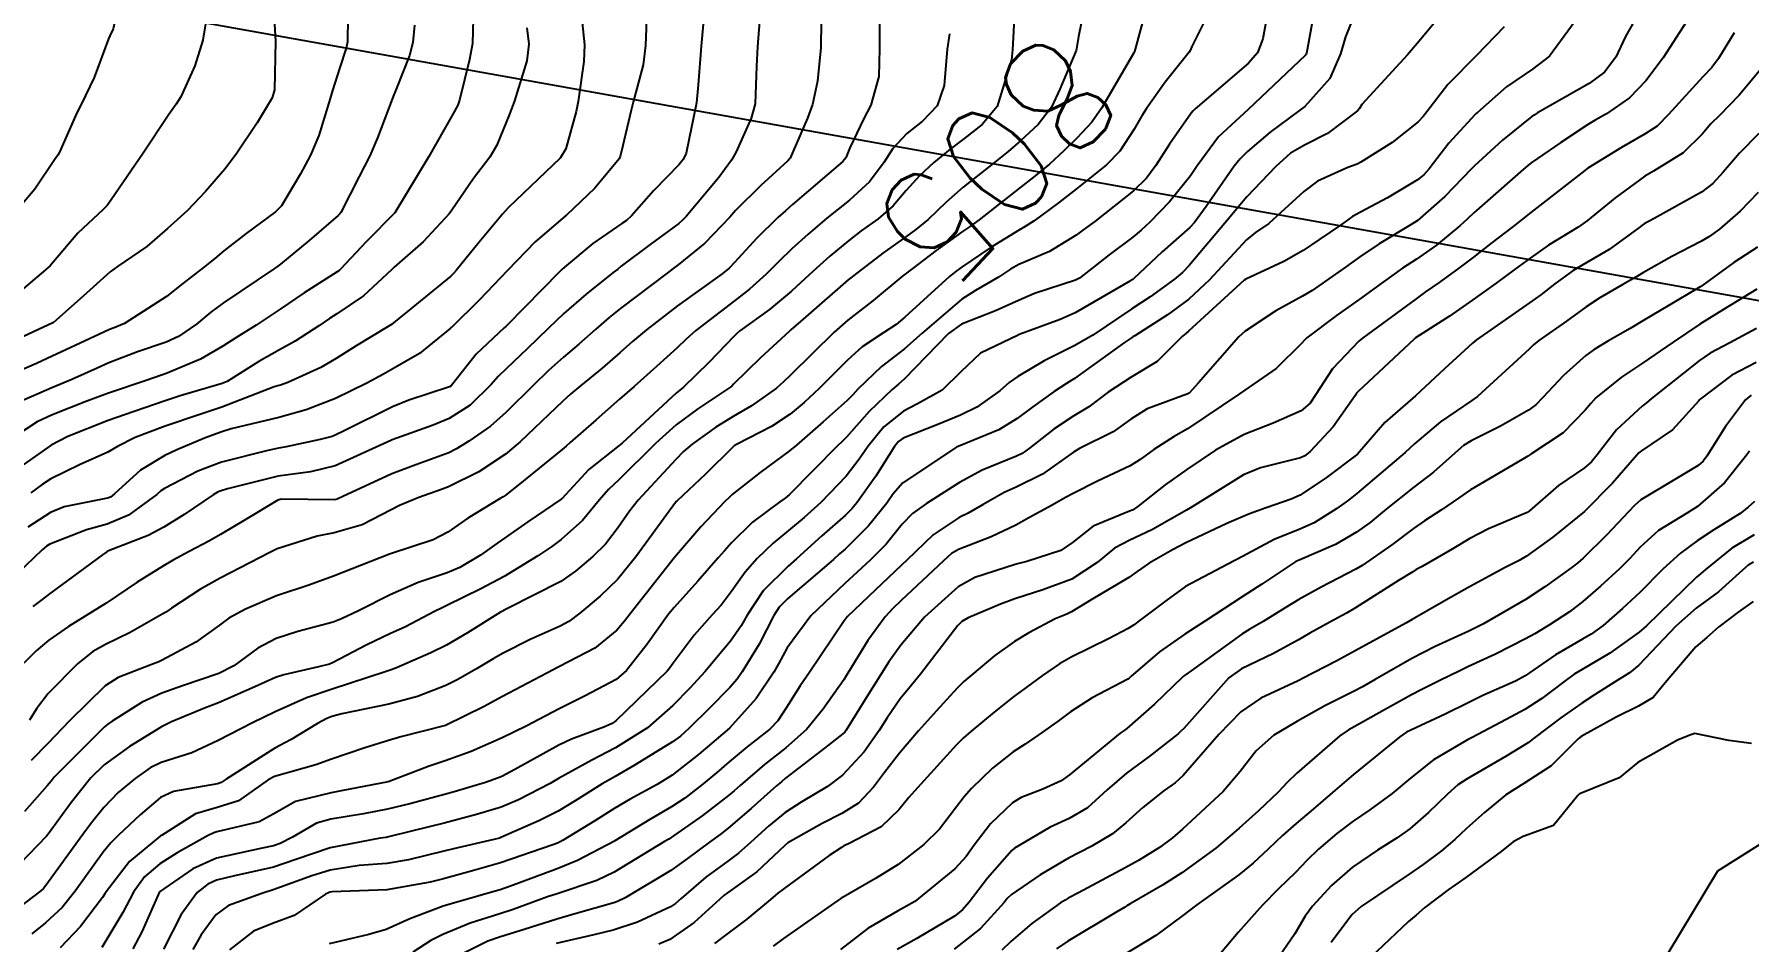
# Model space of a CAD drawing. Header units: metres. Extents: x 307586 to 320046, y 7427249 to 7434250.
# Drawn here: x 318802.7 to 318863, y 7429210.4 to 7429242.4 of the extents above; entities that cross this region are included whole.
import ezdxf
from ezdxf.enums import TextEntityAlignment as Align

# ---------------------------------------------------------------- set-up
doc = ezdxf.new("R2010")
doc.units = ezdxf.units.M
doc.header["$MEASUREMENT"] = 0
for name, color, linetype in [('Cotas', 45, 'Continuous'), ('Curvas de Nivel 1m', 11, 'Continuous'), ('Curvas de Nivel 5m', 15, 'Continuous'), ('TEXTO', 45, 'Continuous'), ('Vias Secundárias', 230, 'Continuous')]:
    doc.layers.add(name, color=color, linetype=linetype)
doc.styles.add('Style-STANDARD', font='STANDARD.shx')

msp = doc.modelspace()

# ---------------------------------------------------------------- linework, layer by layer
at = {"layer": 'Curvas de Nivel 1m', "flags": 128}
for points, elevation in [([(318802.568, 7429257.276), (318803.099, 7429256.225), (318803.588, 7429255.207), (318804.046, 7429254.215), (318804.401, 7429253.375), (318804.845, 7429252.207), (318805.524, 7429250.281), (318805.535, 7429250.2), (318805.503, 7429248.2), (318805.394, 7429246.29), (318805.403, 7429246.201), (318805.479, 7429245.949), (318805.793, 7429244.195), (318805.437, 7429242.563), (318805.323, 7429242.312), (318805.275, 7429242.202), (318804.768, 7429240.851), (318804.464, 7429240.209), (318804.11, 7429239.498), (318803.548, 7429238.218), (318803.488, 7429238.113), (318803.38, 7429237.953), (318802.679, 7429236.918), (318802.102, 7429236.233)], 821), ([(318813.723, 7429243.825), (318813.697, 7429242.097), (318813.652, 7429241.875), (318813.419, 7429241.198), (318813.152, 7429240.358), (318813.083, 7429240.103), (318812.69, 7429238.807), (318812.393, 7429238.11), (318812.036, 7429237.454), (318811.365, 7429236.332), (318811.162, 7429236.123), (318810.13, 7429235.36), (318809.342, 7429234.741), (318809.019, 7429234.472), (318808.627, 7429234.157), (318807.9, 7429233.591), (318807.323, 7429233.141), (318805.845, 7429232.192), (318805.471, 7429232.037), (318805.31, 7429231.973), (318804.099, 7429231.414), (318803.295, 7429231.034), (318802.739, 7429230.778), (318801.497, 7429230.238)], 818), ([(318811.061, 7429243.738), (318811.156, 7429242.124), (318811.121, 7429240.41), (318811.039, 7429240.125), (318810.513, 7429239.252), (318809.777, 7429238.144), (318809.378, 7429237.618), (318808.696, 7429236.83), (318808.064, 7429236.163), (318807.692, 7429235.832), (318807.353, 7429235.528), (318806.627, 7429234.898), (318805.589, 7429234.196), (318805.331, 7429234.001), (318804.388, 7429233.144), (318803.336, 7429232.22), (318803.32, 7429232.213), (318801.956, 7429231.581)], 819), ([(318818.132, 7429243.357), (318818.095, 7429242.043), (318817.994, 7429241.474), (318817.639, 7429240.048), (318817.576, 7429239.874), (318817.398, 7429239.534), (318816.563, 7429238.062), (318815.363, 7429236.08), (318814.364, 7429235.073), (318813.444, 7429234.099), (318813.385, 7429234.047), (318813.332, 7429234.007), (318812.171, 7429233.265), (318811.319, 7429232.689), (318810.48, 7429232.132), (318809.76, 7429231.689), (318809.302, 7429231.391), (318808.521, 7429230.932), (318807.287, 7429230.42), (318807.107, 7429230.352), (318806.607, 7429230.18), (318805.278, 7429229.731), (318804.517, 7429229.449), (318803.27, 7429228.964), (318802.767, 7429228.726), (318802.008, 7429228.233)], 816), ([(318839.749, 7429243.786), (318839.438, 7429242.291), (318839.371, 7429241.854), (318839.353, 7429241.791), (318838.778, 7429240.438), (318838.488, 7429239.799), (318838.018, 7429239.189), (318837.395, 7429238.613), (318836.959, 7429238.247), (318836.429, 7429237.824), (318835.374, 7429236.981), (318834.769, 7429236.446), (318834.148, 7429235.852), (318833.716, 7429235.496), (318833.354, 7429235.237), (318832.552, 7429234.66), (318831.528, 7429233.878), (318831.419, 7429233.793), (318831.331, 7429233.719), (318829.835, 7429232.419), (318829.313, 7429231.966), (318829.284, 7429231.939), (318829.247, 7429231.911), (318828.244, 7429230.98), (318827.294, 7429230.05), (318827.236, 7429229.988), (318827.162, 7429229.931), (318826.033, 7429229.185), (318825.27, 7429228.626), (318824.537, 7429227.961), (318823.25, 7429226.688), (318822.885, 7429226.345), (318822.571, 7429225.987), (318821.971, 7429225.253), (318821.222, 7429224.58), (318820.886, 7429224.336), (318820.4, 7429224.012), (318819.206, 7429223.289), (318818.394, 7429222.845), (318817.195, 7429222.263), (318817.05, 7429222.196), (318816.757, 7429222.054), (318815.736, 7429221.513), (318815.181, 7429221.26), (318814.377, 7429220.88), (318813.165, 7429220.241), (318813.063, 7429220.202), (318812.67, 7429220.105), (318811.451, 7429219.826), (318811.159, 7429219.73), (318810.431, 7429219.406), (318809.15, 7429218.843), (318808.658, 7429218.645), (318807.501, 7429218.166), (318807.255, 7429218.056), (318807.141, 7429217.997), (318806.011, 7429217.304), (318805.128, 7429216.656), (318804.66, 7429216.197), (318803.972, 7429215.345), (318803.155, 7429214.219), (318803.092, 7429214.144), (318802.146, 7429213.165)], 806), ([(318837.21, 7429243.574), (318837.118, 7429241.815), (318837.081, 7429241.467), (318836.572, 7429239.823), (318836.045, 7429239.189), (318835.396, 7429238.689), (318834.915, 7429238.32), (318834.346, 7429237.85), (318833.845, 7429237.388), (318833.373, 7429236.864), (318832.907, 7429236.325), (318832.382, 7429235.87), (318831.788, 7429235.444), (318831.351, 7429235.114), (318830.678, 7429234.555), (318829.957, 7429233.901), (318829.327, 7429233.329), (318828.552, 7429232.686), (318827.517, 7429231.928), (318827.406, 7429231.836), (318827.311, 7429231.743), (318826.423, 7429230.818), (318825.533, 7429229.948), (318825.393, 7429229.838), (318825.281, 7429229.751), (318823.362, 7429227.979), (318823.262, 7429227.899), (318822.197, 7429227.047), (318821.243, 7429226.021), (318821.217, 7429226), (318820.045, 7429225.203), (318819.222, 7429224.633), (318818.867, 7429224.384), (318818.38, 7429224.038), (318817.653, 7429223.601), (318817.207, 7429223.414), (318816.185, 7429223.078), (318815.199, 7429222.64), (318814.103, 7429222.086), (318813.488, 7429221.796), (318813.187, 7429221.676), (318811.95, 7429221.344), (318811.178, 7429221.099), (318810.541, 7429220.761), (318809.692, 7429220.142), (318809.16, 7429219.875), (318807.883, 7429219.435), (318807.153, 7429219.181), (318806.462, 7429218.865), (318805.404, 7429218.187), (318805.249, 7429218.082), (318805.141, 7429217.993), (318803.365, 7429216.216), (318803.253, 7429216.086), (318803.118, 7429215.914), (318802.323, 7429215.01)], 807), ([(318821.872, 7429243.572), (318822.041, 7429241.994), (318822.012, 7429241.406), (318821.818, 7429239.996), (318821.75, 7429239.646), (318821.386, 7429238.339), (318821.182, 7429238.003), (318819.365, 7429236.269), (318819.252, 7429236.143), (318819.158, 7429236.032), (318818.337, 7429235.051), (318817.52, 7429234.048), (318817.433, 7429233.948), (318817.331, 7429233.857), (318816.122, 7429232.869), (318815.314, 7429232.213), (318815.241, 7429232.153), (318815.131, 7429232.082), (318813.996, 7429231.396), (318813.296, 7429230.957), (318812.752, 7429230.644), (318811.588, 7429230.117), (318811.368, 7429230.034), (318811.282, 7429230.007), (318811.113, 7429229.954), (318809.274, 7429229.248), (318808.46, 7429228.969), (318807.267, 7429228.57), (318806.216, 7429228.18), (318805.589, 7429227.858), (318805.258, 7429227.662), (318804.257, 7429227.209), (318803.248, 7429226.721), (318802.945, 7429226.524), (318802.544, 7429226.227)], 814), ([(318844.321, 7429243.731), (318843.435, 7429241.934), (318843.374, 7429241.801), (318843.339, 7429241.741), (318842.489, 7429240.682), (318841.837, 7429239.756), (318841.672, 7429239.494), (318841.402, 7429239.028), (318840.9, 7429238.258), (318840.424, 7429237.774), (318839.374, 7429236.933), (318838.735, 7429236.431), (318837.882, 7429235.805), (318837.565, 7429235.603), (318837.358, 7429235.488), (318836.329, 7429234.845), (318835.338, 7429234.18), (318835.136, 7429234.033), (318834.893, 7429233.837), (318833.318, 7429232.405), (318833.023, 7429232.156), (318832.588, 7429231.867), (318831.821, 7429231.362), (318831.303, 7429230.897), (318830.309, 7429229.895), (318829.776, 7429229.413), (318829.279, 7429229.001), (318828.626, 7429228.563), (318827.395, 7429227.929), (318827.308, 7429227.884), (318827.262, 7429227.837), (318826.307, 7429226.885), (318825.3, 7429225.949), (318825.269, 7429225.923), (318825.242, 7429225.885), (318824.427, 7429224.76), (318823.854, 7429223.97), (318823.205, 7429223.174), (318822.596, 7429222.589), (318821.88, 7429221.993), (318821.487, 7429221.699), (318821.186, 7429221.532), (318820.13, 7429221.065), (318819.171, 7429220.585), (318818.819, 7429220.383), (318818.234, 7429220.039), (318817.556, 7429219.649), (318817.157, 7429219.45), (318816.156, 7429219.057), (318815.15, 7429218.796), (318813.498, 7429218.446), (318813.145, 7429218.351), (318812.961, 7429218.286), (318812.638, 7429218.105), (318811.706, 7429217.546), (318811.134, 7429217.239), (318809.422, 7429216.146), (318809.24, 7429216.029), (318809.121, 7429215.992), (318807.567, 7429215.714), (318807.113, 7429215.507), (318806.386, 7429214.895), (318805.632, 7429214.185), (318805.364, 7429213.914), (318805.087, 7429213.58), (318804.103, 7429212.205), (318803.641, 7429211.635), (318803.056, 7429211.094), (318802.571, 7429210.704)], 804), ([(318846.202, 7429243.709), (318845.933, 7429242.207), (318845.741, 7429241.715), (318845.429, 7429241.348), (318843.543, 7429239.739), (318843.477, 7429239.674), (318843.411, 7429239.589), (318842.644, 7429238.498), (318842.165, 7429237.752), (318841.831, 7429237.303), (318841.374, 7429236.855), (318840.012, 7429235.78), (318839.638, 7429235.507), (318839.355, 7429235.293), (318838.423, 7429234.723), (318837.34, 7429234.259), (318837.046, 7429234.105), (318836.62, 7429233.817), (318835.808, 7429233.345), (318835.325, 7429233.039), (318833.937, 7429231.851), (318833.307, 7429231.3), (318832.498, 7429230.671), (318831.673, 7429229.876), (318831.488, 7429229.68), (318831.287, 7429229.48), (318830.445, 7429228.723), (318829.511, 7429227.906), (318829.261, 7429227.703), (318828.229, 7429226.944), (318827.245, 7429226.167), (318827.121, 7429226.054), (318826.996, 7429225.932), (318826.138, 7429225.032), (318825.213, 7429223.95), (318823.649, 7429221.973), (318823.454, 7429221.711), (318823.184, 7429221.391), (318822.403, 7429220.759), (318821.165, 7429220.115), (318821.088, 7429220.078), (318820.935, 7429220.003), (318819.153, 7429219.055), (318818.485, 7429218.701), (318817.173, 7429218.05), (318817.151, 7429218.042), (318815.567, 7429217.637), (318815.137, 7429217.508), (318814.301, 7429217.249), (318813.13, 7429216.857), (318812.574, 7429216.66), (318811.124, 7429216.242), (318810.897, 7429216.123), (318809.86, 7429215.391), (318809.108, 7429215.152), (318808.336, 7429214.926), (318807.14, 7429214.17), (318807.11, 7429214.152), (318807.093, 7429214.139), (318806.014, 7429213.251), (318805.193, 7429212.189), (318805.149, 7429212.112), (318805.07, 7429211.982), (318804.295, 7429210.961), (318803.57, 7429210.212)], 803), ([(318847.77, 7429243.366), (318847.469, 7429241.69), (318847.458, 7429241.664), (318847.432, 7429241.633), (318845.413, 7429239.72), (318844.375, 7429238.753), (318843.62, 7429237.738), (318843.379, 7429237.389), (318842.645, 7429236.473), (318841.956, 7429235.754), (318841.646, 7429235.469), (318841.355, 7429235.231), (318840.515, 7429234.603), (318839.47, 7429233.788), (318839.332, 7429233.717), (318837.887, 7429233.245), (318837.325, 7429233.001), (318836.512, 7429232.628), (318835.316, 7429232.163), (318834.856, 7429231.837), (318833.297, 7429230.232), (318833.104, 7429230.052), (318832.882, 7429229.864), (318832.063, 7429229.09), (318831.268, 7429228.192), (318831.116, 7429228.032), (318830.956, 7429227.885), (318829.245, 7429226.161), (318829.111, 7429226.045), (318828.92, 7429225.913), (318827.954, 7429225.201), (318827.221, 7429224.473), (318826.967, 7429224.182), (318826.747, 7429223.935), (318826.028, 7429223.118), (318825.195, 7429222.193), (318825, 7429221.953), (318824.244, 7429220.897), (318823.524, 7429219.975), (318823.16, 7429219.661), (318822.064, 7429219.08), (318821.149, 7429218.623), (318819.983, 7429218.017), (318819.139, 7429217.606), (318818.049, 7429217.126), (318817.13, 7429216.793), (318816.576, 7429216.608), (318815.157, 7429216.07), (318815.13, 7429216.062), (318813.476, 7429215.737), (318813.117, 7429215.674), (318811.863, 7429215.361), (318811.105, 7429214.931), (318810.58, 7429214.649), (318809.095, 7429214.297), (318808.984, 7429214.262), (318808.767, 7429214.153), (318807.691, 7429213.559), (318807.083, 7429213.172), (318806.541, 7429212.713), (318806.162, 7429212.179), (318805.783, 7429211.461), (318805.043, 7429210.221)], 802), ([(318849.401, 7429243.671), (318848.843, 7429242.272), (318848.668, 7429241.678), (318848.29, 7429240.816), (318847.414, 7429239.829), (318847.24, 7429239.693), (318846.189, 7429238.92), (318845.391, 7429238.245), (318845.128, 7429237.981), (318844.927, 7429237.725), (318843.941, 7429236.307), (318843.521, 7429235.738), (318843.36, 7429235.568), (318842.388, 7429234.709), (318841.375, 7429233.76), (318841.351, 7429233.742), (318841.333, 7429233.728), (318841.243, 7429233.672), (318839.321, 7429232.559), (318838.789, 7429232.324), (318837.382, 7429231.809), (318837.332, 7429231.791), (318837.313, 7429231.781), (318835.986, 7429231.143), (318835.3, 7429230.492), (318834.636, 7429229.84), (318833.772, 7429229.366), (318833.282, 7429229.106), (318832.589, 7429228.551), (318832.03, 7429227.872), (318831.716, 7429227.417), (318831.252, 7429226.816), (318830.362, 7429225.893), (318829.779, 7429225.357), (318829.228, 7429224.9), (318828.682, 7429224.454), (318828.121, 7429223.921), (318827.698, 7429223.435), (318827.201, 7429222.739), (318826.853, 7429222.277), (318826.537, 7429221.937), (318825.903, 7429221.221), (318825.167, 7429220.234), (318825.049, 7429220.067), (318824.951, 7429219.953), (318823.145, 7429218.2), (318823.02, 7429218.105), (318822.718, 7429217.984), (318821.58, 7429217.554), (318821.136, 7429217.342), (318819.592, 7429216.488), (318819.125, 7429216.249), (318818.972, 7429216.184), (318818.55, 7429216.036), (318817.456, 7429215.709), (318817.116, 7429215.61), (318815.893, 7429215.281), (318815.108, 7429215.09), (318814.262, 7429214.926), (318813.103, 7429214.748), (318812.606, 7429214.599), (318811.757, 7429214.113), (318811.32, 7429213.889), (318811.09, 7429213.808), (318810.685, 7429213.722), (318809.085, 7429213.365), (318808.248, 7429212.992), (318807.073, 7429212.184), (318806.454, 7429210.774), (318806.131, 7429210.179)], 801), ([(318857.453, 7429243.529), (318856.033, 7429241.591), (318855.428, 7429241.141), (318854.514, 7429240.517), (318853.495, 7429239.619), (318853.449, 7429239.583), (318853.412, 7429239.544), (318852.488, 7429238.538), (318851.787, 7429237.636), (318851.599, 7429237.42), (318851.379, 7429237.245), (318850.325, 7429236.609), (318849.367, 7429236.11), (318849.089, 7429235.949), (318848.706, 7429235.677), (318847.91, 7429235.129), (318847.349, 7429234.753), (318846.675, 7429234.365), (318845.334, 7429233.751), (318845.278, 7429233.711), (318843.315, 7429231.914), (318843.218, 7429231.837), (318843.105, 7429231.742), (318842.207, 7429230.848), (318841.298, 7429230.297), (318840.481, 7429229.772), (318839.808, 7429229.259), (318839.28, 7429228.935), (318838.584, 7429228.486), (318837.717, 7429227.805), (318837.455, 7429227.614), (318837.26, 7429227.519), (318836.052, 7429227.025), (318835.251, 7429226.596), (318834.087, 7429225.847), (318833.597, 7429225.495), (318833.232, 7429225.122), (318832.661, 7429224.426), (318832.114, 7429223.871), (318831.647, 7429223.437), (318831.205, 7429223.04), (318830.015, 7429221.898), (318829.182, 7429220.775), (318828.875, 7429220.214), (318828.712, 7429219.915), (318828.088, 7429218.986), (318827.143, 7429217.947), (318826.052, 7429217.023), (318825.126, 7429216.292), (318824.595, 7429215.958), (318823.645, 7429215.442), (318823.11, 7429215.125), (318822.407, 7429214.683), (318821.292, 7429213.998), (318821.163, 7429213.928), (318821.092, 7429213.899), (318820.929, 7429213.84), (318819.085, 7429213.21), (318818.174, 7429212.947), (318817.079, 7429212.644), (318816.61, 7429212.522), (318815.075, 7429212.251), (318813.157, 7429212.182), (318813.074, 7429212.17), (318813.02, 7429212.154), (318812.924, 7429212.101), (318811.816, 7429211.358), (318811.057, 7429211.071), (318810.386, 7429210.797), (318809.533, 7429210.143)], 798), ([(318859.417, 7429243.55), (318858.705, 7429242.293), (318858.359, 7429241.561), (318857.963, 7429241.03), (318857.424, 7429240.639), (318855.609, 7429239.597), (318855.488, 7429239.523), (318855.411, 7429239.468), (318854.373, 7429238.635), (318853.385, 7429237.742), (318853.324, 7429237.68), (318853.275, 7429237.621), (318852.341, 7429236.662), (318851.365, 7429235.804), (318851.124, 7429235.644), (318850.027, 7429234.986), (318849.346, 7429234.529), (318848.842, 7429234.174), (318848.135, 7429233.682), (318847.664, 7429233.352), (318847.328, 7429233.148), (318846.389, 7429232.633), (318845.315, 7429231.917), (318845.092, 7429231.713), (318843.663, 7429230.101), (318843.338, 7429229.739), (318843.293, 7429229.713), (318841.854, 7429229.184), (318841.279, 7429228.822), (318840.662, 7429228.379), (318839.48, 7429227.787), (318839.262, 7429227.656), (318838.169, 7429226.886), (318837.249, 7429226.428), (318836.824, 7429226.238), (318836.083, 7429225.822), (318835.551, 7429225.514), (318835.236, 7429225.355), (318834.321, 7429224.749), (318833.395, 7429223.857), (318833.211, 7429223.677), (318832.274, 7429222.798), (318831.305, 7429221.879), (318831.254, 7429221.818), (318831.191, 7429221.721), (318829.95, 7429219.898), (318829.635, 7429219.434), (318829.154, 7429218.675), (318828.851, 7429218.208), (318828.566, 7429217.916), (318827.768, 7429217.292), (318827.131, 7429216.761), (318826.686, 7429216.376), (318826.16, 7429215.94), (318825.579, 7429215.482), (318825.111, 7429215.176), (318824.337, 7429214.729), (318823.109, 7429213.98), (318823.093, 7429213.969), (318821.796, 7429213.283), (318821.083, 7429212.99), (318819.438, 7429212.386), (318819.075, 7429212.259), (318818.9, 7429212.206), (318818.289, 7429212.038), (318817.35, 7429211.766), (318817.067, 7429211.678), (318815.889, 7429211.233), (318815.055, 7429210.865), (318814.444, 7429210.687), (318813.047, 7429210.355)], 797), ([(318826.22, 7429242.728), (318826.152, 7429241.949), (318826.048, 7429240.586), (318825.98, 7429239.951), (318825.616, 7429238.186), (318825.516, 7429237.958), (318825.381, 7429237.784), (318824.478, 7429236.863), (318823.696, 7429235.977), (318823.521, 7429235.818), (318823.359, 7429235.706), (318822.339, 7429234.999), (318821.335, 7429234.168), (318821.248, 7429234.088), (318821.162, 7429234.003), (318819.314, 7429232.129), (318819.267, 7429232.077), (318819.211, 7429232.031), (318818.23, 7429231.11), (318817.398, 7429230.049), (318817.342, 7429229.99), (318817.282, 7429229.953), (318815.856, 7429229.485), (318815.275, 7429229.249), (318813.58, 7429228.41), (318813.264, 7429228.257), (318813.151, 7429228.214), (318812.727, 7429228.105), (318811.53, 7429227.848), (318811.26, 7429227.796), (318810.842, 7429227.71), (318809.254, 7429227.304), (318808.423, 7429226.987), (318807.245, 7429226.375), (318807.122, 7429226.294), (318806.975, 7429226.173), (318805.977, 7429225.438), (318805.227, 7429225.13), (318804.499, 7429224.925), (318803.216, 7429224.422), (318803.089, 7429224.347), (318802.944, 7429224.223), (318802.06, 7429223.375)], 812), ([(318824.236, 7429243.181), (318824.194, 7429241.972), (318824.107, 7429241.289), (318823.76, 7429239.976), (318823.684, 7429239.694), (318823.388, 7429238.451), (318823.303, 7429238.061), (318823.265, 7429237.981), (318822.409, 7429236.954), (318821.408, 7429236), (318821.383, 7429235.979), (318821.362, 7429235.964), (318820.303, 7429235.061), (318819.333, 7429234.052), (318818.339, 7429233.023), (318817.352, 7429232.05), (318817.331, 7429232.031), (318817.312, 7429232.009), (318816.233, 7429231.132), (318815.291, 7429230.588), (318814.957, 7429230.406), (318814.377, 7429230.084), (318813.277, 7429229.549), (318812.233, 7429229.151), (318811.271, 7429228.883), (318809.596, 7429228.475), (318809.265, 7429228.37), (318809.103, 7429228.313), (318808.659, 7429228.156), (318807.68, 7429227.744), (318807.257, 7429227.544), (318806.407, 7429227.022), (318805.485, 7429226.188), (318805.35, 7429226.081), (318805.241, 7429226.04), (318803.714, 7429225.734), (318803.233, 7429225.539), (318802.438, 7429225.014)], 813), ([(318832.431, 7429242.882), (318832.433, 7429241.87), (318832.41, 7429240.883), (318832.131, 7429239.873), (318831.878, 7429239.403), (318831.39, 7429238.365), (318831.251, 7429238.016), (318831.139, 7429237.884), (318829.368, 7429236.376), (318829.12, 7429236.158), (318828.855, 7429235.915), (318828.094, 7429235.18), (318827.339, 7429234.35), (318827.132, 7429234.137), (318826.885, 7429233.937), (318825.321, 7429232.812), (318824.223, 7429231.966), (318823.729, 7429231.552), (318823.301, 7429231.162), (318822.668, 7429230.611), (318821.9, 7429229.994), (318821.561, 7429229.716), (318821.277, 7429229.452), (318819.78, 7429228.022), (318819.258, 7429227.585), (318818.323, 7429226.969), (318817.247, 7429226.441), (318816.964, 7429226.334), (318816.205, 7429226.06), (318815.527, 7429225.778), (318815.236, 7429225.629), (318814.209, 7429225.104), (318813.224, 7429224.815), (318812.628, 7429224.699), (318811.215, 7429224.26), (318811.121, 7429224.215), (318810.953, 7429224.124), (318809.204, 7429223.229), (318808.517, 7429222.84), (318807.493, 7429222.167), (318807.317, 7429222.043), (318807.19, 7429221.967), (318806.044, 7429221.317), (318805.173, 7429220.894), (318804.726, 7429220.64), (318804.189, 7429220.205), (318803.152, 7429219.163), (318802.742, 7429218.629), (318802.491, 7429218.227)], 809), ([(318828.23, 7429243.138), (318828.138, 7429241.923), (318828.1, 7429241.25), (318828.047, 7429239.924), (318827.916, 7429239.414), (318827.387, 7429238.228), (318827.218, 7429237.932), (318826.769, 7429237.332), (318825.621, 7429235.956), (318825.495, 7429235.823), (318825.359, 7429235.713), (318824.351, 7429234.966), (318823.336, 7429234.201), (318823.211, 7429234.105), (318823.052, 7429233.983), (318822.095, 7429233.222), (318821.318, 7429232.541), (318820.764, 7429232.008), (318820.024, 7429231.297), (318819.292, 7429230.608), (318818.999, 7429230.322), (318818.75, 7429230.035), (318818.009, 7429229.31), (318817.271, 7429228.842), (318816.713, 7429228.611), (318815.263, 7429228.089), (318815.221, 7429228.071), (318813.254, 7429227.176), (318812.389, 7429226.971), (318811.25, 7429226.812), (318809.466, 7429226.368), (318809.244, 7429226.3), (318809.136, 7429226.259), (318808.961, 7429226.153), (318807.936, 7429225.46), (318807.226, 7429225.02), (318806.67, 7429224.727), (318805.28, 7429224.189), (318805.235, 7429224.167), (318805.213, 7429224.154), (318805.067, 7429224.048), (318803.197, 7429222.674), (318802.943, 7429222.475), (318802.608, 7429222.226)], 811), ([(318861.077, 7429243.154), (318860.031, 7429241.541), (318859.425, 7429240.73), (318858.847, 7429240.127), (318858.034, 7429239.564), (318857.637, 7429239.34), (318857.407, 7429239.198), (318856.423, 7429238.559), (318855.387, 7429237.84), (318855.252, 7429237.735), (318855.1, 7429237.603), (318853.368, 7429236.083), (318853.125, 7429235.863), (318852.87, 7429235.625), (318852.044, 7429234.942), (318851.345, 7429234.457), (318850.851, 7429234.136), (318850.187, 7429233.657), (318849.327, 7429233.033), (318848.527, 7429232.471), (318847.477, 7429231.688), (318847.397, 7429231.605), (318847.311, 7429231.493), (318846.397, 7429230.604), (318845.294, 7429229.837), (318845.107, 7429229.713), (318843.274, 7429228.483), (318842.809, 7429228.205), (318842.098, 7429227.752), (318841.614, 7429227.402), (318841.257, 7429227.178), (318840.109, 7429226.635), (318839.247, 7429226.203), (318838.979, 7429226.059), (318838.508, 7429225.797), (318837.696, 7429225.345), (318837.232, 7429225.094), (318836.366, 7429224.678), (318835.219, 7429224.235), (318834.962, 7429224.088), (318834.683, 7429223.838), (318833.199, 7429222.438), (318832.899, 7429222.16), (318832.625, 7429221.866), (318832.021, 7429221.035), (318831.315, 7429219.879), (318831.26, 7429219.791), (318831.17, 7429219.652), (318830.436, 7429218.608), (318829.859, 7429217.899), (318829.136, 7429217.257), (318828.381, 7429216.667), (318827.519, 7429215.926), (318827.309, 7429215.739), (318827.118, 7429215.575), (318826.189, 7429214.856), (318825.095, 7429214.094), (318825.006, 7429214.04), (318824.863, 7429213.953), (318823.082, 7429212.873), (318822.479, 7429212.586), (318821.074, 7429212.117), (318820.743, 7429212.005), (318819.53, 7429211.559), (318819.064, 7429211.414), (318818.018, 7429211.08), (318817.052, 7429210.685), (318816.628, 7429210.475), (318815.991, 7429210.061)], 796), ([(318816.053, 7429242.685), (318815.995, 7429242.072), (318815.88, 7429241.619), (318815.408, 7429240.436), (318815.307, 7429240.179), (318815.268, 7429240.081), (318814.751, 7429238.724), (318814.478, 7429238.089), (318814.108, 7429237.36), (318813.464, 7429236.099), (318813.419, 7429236.042), (318813.361, 7429235.983), (318812.345, 7429235.113), (318811.335, 7429234.28), (318811.244, 7429234.211), (318811.127, 7429234.123), (318809.321, 7429232.918), (318808.882, 7429232.589), (318808.371, 7429232.159), (318807.745, 7429231.727), (318807.303, 7429231.534), (318806.295, 7429231.188), (318805.292, 7429230.804), (318804.873, 7429230.62), (318803.985, 7429230.213), (318803.28, 7429229.928), (318802.097, 7429229.409)], 817), ([(318834.898, 7429242.385), (318834.817, 7429241.846), (318834.707, 7429240.56), (318834.464, 7429239.849), (318833.947, 7429239.312), (318833.398, 7429238.869), (318832.903, 7429238.352), (318832.593, 7429237.868), (318832.074, 7429237.175), (318831.369, 7429236.533), (318830.58, 7429235.892), (318829.922, 7429235.334), (318829.347, 7429234.819), (318828.884, 7429234.371), (318828.438, 7429233.919), (318827.857, 7429233.395), (318827.324, 7429232.989), (318825.957, 7429231.944), (318825.619, 7429231.638), (318825.304, 7429231.334), (318824.578, 7429230.676), (318823.792, 7429229.972), (318823.278, 7429229.523), (318822.456, 7429228.803), (318821.538, 7429227.997), (318821.392, 7429227.868), (318821.26, 7429227.753), (318819.823, 7429226.596), (318819.244, 7429226.135), (318819.182, 7429226.092), (318819.067, 7429226.032), (318817.934, 7429225.341), (318817.225, 7429224.844), (318816.706, 7429224.57), (318815.213, 7429224.084), (318815.175, 7429224.071), (318813.205, 7429223.291), (318812.329, 7429222.982), (318811.198, 7429222.6), (318810.102, 7429222.136), (318809.515, 7429221.818), (318809.184, 7429221.574), (318808.357, 7429220.976), (318807.165, 7429220.341), (318807.05, 7429220.286), (318806.764, 7429220.174), (318805.612, 7429219.732), (318805.155, 7429219.434), (318803.905, 7429218.209), (318803.135, 7429217.406), (318802.551, 7429216.803)], 808), ([(318854.429, 7429242.624), (318853.456, 7429241.62), (318852.449, 7429240.603), (318851.704, 7429239.637), (318851.578, 7429239.47), (318851.408, 7429239.282), (318850.491, 7429238.559), (318849.386, 7429237.864), (318849.256, 7429237.8), (318848.925, 7429237.675), (318847.863, 7429237.2), (318847.374, 7429236.834), (318846.139, 7429235.702), (318845.674, 7429235.391), (318845.354, 7429235.136), (318844.051, 7429233.729), (318843.326, 7429233.041), (318842.578, 7429232.49), (318841.419, 7429231.759), (318841.354, 7429231.718), (318841.312, 7429231.686), (318841.061, 7429231.514), (318839.298, 7429230.253), (318839.016, 7429230.073), (318838.588, 7429229.797), (318837.832, 7429229.257), (318837.278, 7429228.843), (318836.639, 7429228.45), (318835.264, 7429227.885), (318835.227, 7429227.867), (318835.14, 7429227.832), (318833.25, 7429226.584), (318832.915, 7429226.195), (318832.69, 7429225.866), (318832.039, 7429225.064), (318831.218, 7429224.251), (318831.022, 7429224.077), (318830.806, 7429223.886), (318829.199, 7429222.509), (318828.902, 7429222.207), (318828.71, 7429221.915), (318828.196, 7429220.906), (318827.599, 7429219.926), (318827.417, 7429219.671), (318827.157, 7429219.376), (318826.443, 7429218.644), (318825.731, 7429217.944), (318825.421, 7429217.666), (318825.138, 7429217.462), (318823.82, 7429216.659), (318823.126, 7429216.246), (318822.954, 7429216.152), (318822.661, 7429215.985), (318821.716, 7429215.392), (318821.108, 7429215.028), (318820.433, 7429214.68), (318819.094, 7429214.097), (318819.046, 7429214.078), (318818.846, 7429214.032), (318817.433, 7429213.703), (318817.089, 7429213.618), (318815.839, 7429213.309), (318815.084, 7429213.179), (318814.107, 7429213.108), (318813.081, 7429212.951), (318812.442, 7429212.744), (318811.074, 7429212.251), (318810.673, 7429212.126), (318809.504, 7429211.706), (318809.061, 7429211.375), (318808.535, 7429210.671), (318808.247, 7429210.158)], 799), ([(318863.429, 7429241.076), (318862.708, 7429240.219), (318862.01, 7429239.514), (318861.713, 7429239.212), (318861.403, 7429238.846), (318860.734, 7429238.189), (318859.695, 7429237.545), (318859.381, 7429237.368), (318858.332, 7429236.602), (318857.365, 7429235.808), (318857.035, 7429235.573), (318855.998, 7429234.939), (318855.346, 7429234.485), (318854.833, 7429234.106), (318854.145, 7429233.608), (318853.327, 7429233.026), (318852.501, 7429232.449), (318851.313, 7429231.68), (318851.264, 7429231.641), (318849.294, 7429229.796), (318849.234, 7429229.73), (318849.193, 7429229.671), (318848.406, 7429228.549), (318847.599, 7429227.687), (318847.415, 7429227.535), (318847.261, 7429227.458), (318845.855, 7429227.106), (318845.254, 7429226.857), (318843.442, 7429225.737), (318843.241, 7429225.616), (318842.046, 7429224.936), (318841.225, 7429224.545), (318840.713, 7429224.275), (318840.102, 7429223.777), (318839.207, 7429223.194), (318838.189, 7429222.814), (318837.2, 7429222.501), (318836.698, 7429222.315), (318835.558, 7429221.826), (318835.326, 7429221.694), (318835.19, 7429221.555), (318833.878, 7429219.849), (318833.558, 7429219.463), (318833.16, 7429218.98), (318832.7, 7429218.314), (318832.417, 7429217.867), (318831.89, 7429217.118), (318831.127, 7429216.289), (318830.597, 7429215.888), (318829.673, 7429215.343), (318829.109, 7429214.978), (318828.517, 7429214.501), (318827.883, 7429213.922), (318827.466, 7429213.549), (318827.086, 7429213.262), (318826.319, 7429212.7), (318825.443, 7429211.946), (318825.244, 7429211.774), (318825.069, 7429211.657), (318823.905, 7429211.122), (318823.056, 7429210.842), (318822.372, 7429210.668), (318821.048, 7429210.364)], 794), ([(318863.404, 7429238.88), (318862.723, 7429238.177), (318862.14, 7429237.512), (318861.776, 7429237.119), (318861.376, 7429236.811), (318859.709, 7429235.887), (318859.364, 7429235.697), (318859.278, 7429235.637), (318859.171, 7429235.552), (318858.125, 7429234.789), (318857.344, 7429234.335), (318856.862, 7429234.053), (318856.214, 7429233.581), (318855.718, 7429233.197), (318855.326, 7429232.917), (318853.461, 7429231.618), (318853.312, 7429231.498), (318852.336, 7429230.596), (318851.314, 7429229.64), (318850.234, 7429228.7), (318849.341, 7429227.669), (318849.262, 7429227.589), (318848.173, 7429226.762), (318847.248, 7429226.151), (318846.932, 7429226.007), (318846.051, 7429225.702), (318845.458, 7429225.489), (318845.238, 7429225.4), (318844.666, 7429225.15), (318843.224, 7429224.468), (318842.746, 7429224.219), (318841.925, 7429223.753), (318841.51, 7429223.457), (318841.208, 7429223.245), (318839.882, 7429222.462), (318839.195, 7429222.04), (318839.028, 7429221.958), (318838.614, 7429221.796), (318837.687, 7429221.306), (318837.185, 7429220.991), (318836.495, 7429220.502), (318835.682, 7429219.825), (318835.406, 7429219.591), (318835.166, 7429219.359), (318834.441, 7429218.553), (318833.8, 7429217.85), (318833.135, 7429217.064), (318832.612, 7429216.381), (318832.225, 7429215.869), (318831.686, 7429215.303), (318831.109, 7429214.944), (318830.408, 7429214.586), (318829.205, 7429213.908), (318829.092, 7429213.818), (318828.113, 7429212.89), (318827.075, 7429212.148), (318826.948, 7429212.057), (318826.808, 7429211.933), (318825.901, 7429211.101), (318825.051, 7429210.511), (318824.661, 7429210.344)], 793), ([(318863.376, 7429236.799), (318862.739, 7429236.137), (318862.014, 7429235.513), (318861.636, 7429235.24), (318861.356, 7429235.068), (318860.335, 7429234.548), (318859.339, 7429233.984), (318859.068, 7429233.821), (318858.608, 7429233.557), (318857.8, 7429233.094), (318857.325, 7429232.776), (318856.628, 7429232.268), (318855.654, 7429231.587), (318855.465, 7429231.435), (318855.31, 7429231.287), (318853.496, 7429229.617), (318853.376, 7429229.534), (318853.291, 7429229.483), (318852.187, 7429228.723), (318851.268, 7429227.956), (318851.106, 7429227.801), (318850.939, 7429227.645), (318849.248, 7429226.206), (318848.948, 7429225.971), (318848.538, 7429225.677), (318847.745, 7429225.175), (318847.232, 7429224.952), (318846.335, 7429224.59), (318845.217, 7429223.988), (318844.695, 7429223.718), (318843.205, 7429222.935), (318842.515, 7429222.432), (318841.626, 7429221.756), (318841.374, 7429221.575), (318841.19, 7429221.457), (318840.517, 7429221.101), (318839.179, 7429220.439), (318838.765, 7429220.206), (318838.172, 7429219.8), (318837.598, 7429219.374), (318837.162, 7429219.055), (318836.465, 7429218.505), (318835.642, 7429217.825), (318835.377, 7429217.591), (318835.138, 7429217.357), (318833.766, 7429215.85), (318833.462, 7429215.51), (318833.111, 7429215.074), (318832.49, 7429214.478), (318831.345, 7429213.877), (318831.172, 7429213.799), (318831.092, 7429213.751), (318830.662, 7429213.46), (318829.077, 7429212.304), (318828.854, 7429212.133), (318828.594, 7429211.915), (318827.758, 7429211.228), (318827.054, 7429210.7), (318826.616, 7429210.368)], 792), ([(318863.354, 7429234.879), (318862.519, 7429234.335), (318861.394, 7429233.519), (318861.357, 7429233.495), (318861.333, 7429233.479), (318861.213, 7429233.403), (318859.32, 7429232.28), (318858.865, 7429232.007), (318858.082, 7429231.562), (318857.599, 7429231.278), (318857.308, 7429231.067), (318856.516, 7429230.363), (318855.799, 7429229.585), (318855.546, 7429229.33), (318855.286, 7429229.141), (318854.306, 7429228.576), (318853.27, 7429228.06), (318852.998, 7429227.891), (318852.697, 7429227.626), (318851.937, 7429226.952), (318851.251, 7429226.429), (318850.275, 7429225.655), (318849.711, 7429225.188), (318849.23, 7429224.84), (318848.49, 7429224.412), (318847.215, 7429223.859), (318847.1, 7429223.806), (318846.913, 7429223.693), (318845.898, 7429223.011), (318845.201, 7429222.564), (318843.914, 7429221.729), (318843.188, 7429221.25), (318842.298, 7429220.633), (318841.283, 7429219.759), (318841.226, 7429219.705), (318841.172, 7429219.666), (318839.921, 7429219.019), (318839.154, 7429218.515), (318838.736, 7429218.208), (318838.166, 7429217.8), (318837.558, 7429217.386), (318837.136, 7429217.107), (318836.412, 7429216.535), (318835.674, 7429215.824), (318835.413, 7429215.533), (318835.112, 7429215.129), (318834.544, 7429214.396), (318833.995, 7429213.846), (318833.086, 7429213.152), (318832.292, 7429212.656), (318831.074, 7429211.949), (318830.969, 7429211.882), (318829.052, 7429210.539), (318828.689, 7429210.273)], 791), ([(318863.318, 7429232.008), (318862.986, 7429231.833), (318862.374, 7429231.509), (318861.686, 7429231.14), (318861.307, 7429230.886), (318859.615, 7429229.545), (318859.44, 7429229.398), (318859.289, 7429229.277), (318858.387, 7429228.448), (318857.711, 7429227.566), (318857.511, 7429227.317), (318857.258, 7429227.105), (318856.344, 7429226.487), (318855.321, 7429225.589), (318855.277, 7429225.555), (318855.242, 7429225.531), (318853.878, 7429224.965), (318853.228, 7429224.621), (318852.606, 7429224.242), (318851.538, 7429223.637), (318851.327, 7429223.524), (318851.211, 7429223.452), (318850.705, 7429223.145), (318849.198, 7429222.183), (318848.873, 7429221.997), (318848.286, 7429221.679), (318847.587, 7429221.288), (318847.187, 7429221.052), (318846.306, 7429220.575), (318845.176, 7429220.034), (318844.733, 7429219.717), (318843.146, 7429217.934), (318843.049, 7429217.836), (318842.946, 7429217.742), (318841.933, 7429216.954), (318841.129, 7429216.361), (318840.449, 7429215.77), (318839.751, 7429215.143), (318839.108, 7429214.77), (318838.437, 7429214.462), (318837.329, 7429213.808), (318837.184, 7429213.717), (318837.091, 7429213.641), (318836.23, 7429212.67), (318835.593, 7429211.825), (318835.35, 7429211.547), (318835.068, 7429211.331), (318833.75, 7429210.539), (318833.056, 7429210.151)], 789), ([(318863.306, 7429230.81), (318862.445, 7429230.365), (318861.33, 7429229.52), (318861.311, 7429229.501), (318861.292, 7429229.47), (318860.365, 7429228.446), (318859.265, 7429227.71), (318859.177, 7429227.638), (318859.102, 7429227.552), (318858.246, 7429226.567), (318857.261, 7429225.57), (318856.142, 7429224.668), (318855.219, 7429224.001), (318854.959, 7429223.852), (318854.47, 7429223.601), (318853.206, 7429222.919), (318852.376, 7429222.453), (318851.194, 7429221.771), (318850.964, 7429221.643), (318849.183, 7429220.673), (318848.534, 7429220.321), (318847.329, 7429219.688), (318847.227, 7429219.634), (318847.172, 7429219.611), (318845.86, 7429219.005), (318845.155, 7429218.521), (318844.383, 7429217.721), (318843.128, 7429216.28), (318842.844, 7429216.024), (318842.461, 7429215.747), (318841.709, 7429215.159), (318841.106, 7429214.613), (318840.64, 7429214.227), (318839.888, 7429213.778), (318839.089, 7429213.368), (318838.094, 7429212.789), (318837.076, 7429212.095), (318836.931, 7429211.955), (318836.821, 7429211.813), (318835.994, 7429210.89), (318835.056, 7429210.164)], 788), ([(318863.129, 7429229.667), (318862.936, 7429229.504), (318862.225, 7429228.565), (318861.575, 7429227.517), (318861.442, 7429227.337), (318861.26, 7429227.19), (318860.385, 7429226.664), (318859.247, 7429225.978), (318859.018, 7429225.78), (318858.808, 7429225.554), (318858.045, 7429224.748), (318857.218, 7429223.926), (318857.029, 7429223.759), (318856.778, 7429223.574), (318855.867, 7429222.922), (318855.202, 7429222.482), (318853.706, 7429221.612), (318853.19, 7429221.357), (318851.997, 7429220.82), (318851.181, 7429220.403), (318849.891, 7429219.659), (318849.438, 7429219.397), (318849.167, 7429219.259), (318848.111, 7429218.728), (318847.15, 7429218.192), (318846.831, 7429218.01), (318846.317, 7429217.698), (318845.692, 7429217.149), (318845.13, 7429216.425), (318844.539, 7429215.719), (318843.103, 7429214.387), (318842.751, 7429214.091), (318842.294, 7429213.748), (318841.555, 7429213.288), (318841.086, 7429213.025), (318839.444, 7429212.152), (318839.075, 7429211.959), (318838.969, 7429211.896), (318838.809, 7429211.793), (318837.797, 7429211.071), (318837.059, 7429210.439), (318836.736, 7429210.134)], 787), ([(318863.072, 7429227.696), (318862.937, 7429227.503), (318862.188, 7429226.577), (318861.245, 7429225.744), (318860.892, 7429225.525), (318859.873, 7429224.901), (318859.224, 7429224.316), (318858.852, 7429223.92), (318858.489, 7429223.557), (318857.825, 7429222.946), (318857.201, 7429222.402), (318856.733, 7429222.039), (318856.024, 7429221.582), (318855.507, 7429221.27), (318855.188, 7429221.088), (318854.132, 7429220.555), (318853.178, 7429220.111), (318852.846, 7429219.953), (318852.195, 7429219.63), (318851.513, 7429219.291), (318851.165, 7429219.116), (318850.215, 7429218.596), (318849.148, 7429217.997), (318848.938, 7429217.88), (318848.641, 7429217.675), (318847.13, 7429216.36), (318846.79, 7429216.03), (318846.473, 7429215.696), (318845.781, 7429215.035), (318845.104, 7429214.423), (318844.273, 7429213.722), (318843.084, 7429212.852), (318842.402, 7429212.425), (318841.256, 7429211.758), (318841.144, 7429211.687), (318841.072, 7429211.642), (318840.784, 7429211.479), (318839.06, 7429210.451), (318838.666, 7429210.185)], 786), ([(318863.232, 7429224.752), (318862.447, 7429224.286), (318861.511, 7429223.517), (318861.352, 7429223.378), (318861.21, 7429223.26), (318859.444, 7429221.546), (318859.191, 7429221.323), (318858.155, 7429220.588), (318857.177, 7429220.012), (318856.899, 7429219.849), (318856.528, 7429219.576), (318855.756, 7429218.992), (318855.158, 7429218.605), (318854.499, 7429218.253), (318853.307, 7429217.618), (318853.142, 7429217.531), (318851.94, 7429216.826), (318851.128, 7429216.19), (318850.49, 7429215.649), (318849.7, 7429215.075), (318849.108, 7429214.675), (318848.538, 7429214.239), (318847.898, 7429213.682), (318847.487, 7429213.288), (318847.085, 7429212.87), (318846.487, 7429212.288), (318845.906, 7429211.702), (318845.063, 7429210.758), (318844.189, 7429209.723)], 784), ([(318863.217, 7429223.791), (318863.031, 7429223.686), (318862.823, 7429223.504), (318861.978, 7429222.739), (318861.199, 7429222.165), (318860.48, 7429221.531), (318859.179, 7429220.164), (318858.841, 7429219.888), (318858.313, 7429219.559), (318857.615, 7429219.117), (318857.162, 7429218.822), (318856.423, 7429218.308), (318855.468, 7429217.587), (318855.288, 7429217.442), (318855.14, 7429217.344), (318854.497, 7429216.96), (318853.128, 7429216.159), (318852.804, 7429215.946), (318852.434, 7429215.627), (318851.769, 7429214.978), (318851.104, 7429214.399), (318850.664, 7429214.082), (318849.974, 7429213.657), (318849.087, 7429213.059), (318848.349, 7429212.409), (318847.68, 7429211.684), (318847.428, 7429211.328), (318847.063, 7429210.703), (318846.361, 7429209.697)], 783), ([(318863.202, 7429222.398), (318862.674, 7429222.029), (318861.991, 7429221.512), (318861.567, 7429221.139), (318861.186, 7429220.813), (318860.098, 7429219.536), (318859.682, 7429219.025), (318859.161, 7429218.722), (318858.381, 7429218.331), (318857.144, 7429217.65), (318857.097, 7429217.617), (318857.042, 7429217.571), (318856.089, 7429216.624), (318855.127, 7429215.995), (318854.492, 7429215.599), (318853.741, 7429214.983), (318853.105, 7429214.409), (318852.695, 7429214.028), (318852.23, 7429213.629), (318851.579, 7429213.145), (318851.085, 7429212.813), (318849.394, 7429211.665), (318849.07, 7429211.377), (318848.338, 7429210.4)], 782), ([(318863.142, 7429217.409), (318862.344, 7429217.508), (318861.146, 7429217.756), (318860.971, 7429217.697), (318860.541, 7429217.529), (318859.135, 7429216.738), (318858.486, 7429216.2), (318857.124, 7429215.65), (318857.072, 7429215.622), (318857.022, 7429215.571), (318856.165, 7429214.522), (318855.101, 7429214.132), (318854.749, 7429213.944), (318854.326, 7429213.602), (318853.084, 7429212.687), (318852.454, 7429212.251), (318851.636, 7429211.634), (318851.338, 7429211.37), (318851.068, 7429211.142), (318849.502, 7429209.663)], 781)]:
    msp.add_lwpolyline(points, dxfattribs=dict(at, elevation=elevation))
at = {"layer": 'Curvas de Nivel 5m', "flags": 128}
for points, elevation in [([(318841.851, 7429243.354), (318841.434, 7429241.841), (318841.409, 7429241.76), (318841.391, 7429241.719), (318840.261, 7429239.777), (318839.91, 7429239.278), (318839.397, 7429238.726), (318838.921, 7429238.264), (318838.418, 7429237.8), (318837.851, 7429237.333), (318837.374, 7429236.957), (318835.94, 7429235.831), (318835.602, 7429235.593), (318835.357, 7429235.423), (318834.432, 7429234.758), (318833.334, 7429233.928), (318833.296, 7429233.898), (318833.247, 7429233.861), (318832.203, 7429232.993), (318831.317, 7429232.302), (318830.836, 7429231.887), (318829.298, 7429230.373), (318829.064, 7429230.143), (318828.802, 7429229.915), (318827.922, 7429229.285), (318827.278, 7429228.912), (318826.667, 7429228.538), (318825.837, 7429227.944), (318825.528, 7429227.68), (318825.257, 7429227.407), (318823.932, 7429225.97), (318823.628, 7429225.583), (318823.228, 7429225.003), (318822.78, 7429224.424), (318822.332, 7429223.989), (318821.73, 7429223.473), (318821.204, 7429223.11), (318819.33, 7429222.163), (318819.194, 7429222.092), (318819.155, 7429222.069), (318819.086, 7429222.031), (318817.922, 7429221.302), (318817.175, 7429220.867), (318816.633, 7429220.593), (318815.418, 7429220.067), (318815.236, 7429219.995), (318815.162, 7429219.974), (318815.022, 7429219.933), (318813.155, 7429219.319), (318812.252, 7429219.009), (318811.147, 7429218.516), (318810.343, 7429218.132), (318809.136, 7429217.508), (318808.211, 7429217.081), (318807.129, 7429216.733), (318806.748, 7429216.552), (318806.22, 7429216.179), (318805.615, 7429215.686), (318805.107, 7429215.154), (318804.678, 7429214.617), (318804.373, 7429214.201), (318803.075, 7429212.403), (318802.99, 7429212.305), (318802.892, 7429212.222), (318801.864, 7429211.429)], 805), ([(318808.72, 7429242.878), (318808.603, 7429242.158), (318808.32, 7429241.261), (318807.825, 7429240.166), (318807.658, 7429239.91), (318807.397, 7429239.538), (318806.493, 7429238.183), (318805.366, 7429236.535), (318805.225, 7429236.341), (318805.093, 7429236.203), (318804.196, 7429235.366), (318803.335, 7429234.354), (318803.274, 7429234.28), (318803.22, 7429234.221), (318802.205, 7429233.351)], 820), ([(318830.378, 7429242.832), (318830.369, 7429241.896), (318830.246, 7429240.722), (318830.071, 7429239.9), (318829.896, 7429239.412), (318829.388, 7429238.248), (318829.287, 7429238.008), (318829.207, 7429237.912), (318828.246, 7429237.05), (318827.365, 7429236.163), (318827.157, 7429235.933), (318826.275, 7429235.02), (318825.337, 7429234.251), (318825.169, 7429234.128), (318824.955, 7429233.964), (318823.32, 7429232.728), (318822.905, 7429232.396), (318822.435, 7429231.989), (318821.839, 7429231.46), (318821.298, 7429231.003), (318820.769, 7429230.529), (318820.241, 7429230.016), (318819.273, 7429229.054), (318818.732, 7429228.571), (318817.972, 7429228.043), (318817.535, 7429227.772), (318817.259, 7429227.64), (318816.098, 7429227.218), (318815.251, 7429226.892), (318813.527, 7429226.096), (318813.336, 7429226.004), (318813.241, 7429225.979), (318811.36, 7429226), (318811.241, 7429225.97), (318810.091, 7429225.276), (318809.222, 7429224.758), (318808.835, 7429224.537), (318808.112, 7429224.161), (318807.526, 7429223.851), (318807.208, 7429223.662), (318806.292, 7429223.089), (318805.195, 7429222.349), (318804.949, 7429222.194), (318803.866, 7429221.527), (318803.175, 7429221.039), (318802.729, 7429220.665), (318802.289, 7429220.229)], 810), ([(318852.126, 7429242.953), (318851.438, 7429242.127), (318851.025, 7429241.646), (318849.415, 7429239.895), (318849.332, 7429239.752), (318849.27, 7429239.671), (318848.211, 7429238.872), (318847.395, 7429238.468), (318846.909, 7429238.178), (318846.378, 7429237.705), (318845.372, 7429236.651), (318844.594, 7429235.722), (318843.34, 7429234.228), (318843.098, 7429233.98), (318842.815, 7429233.745), (318841.959, 7429233.121), (318841.322, 7429232.705), (318839.94, 7429231.781), (318839.309, 7429231.409), (318838.234, 7429230.87), (318837.298, 7429230.318), (318837.001, 7429230.107), (318836.664, 7429229.816), (318835.862, 7429229.246), (318835.28, 7429228.956), (318834.484, 7429228.633), (318833.267, 7429228.15), (318833.095, 7429228.032), (318832.963, 7429227.863), (318832.302, 7429226.82), (318831.637, 7429225.876), (318831.457, 7429225.66), (318831.236, 7429225.443), (318830.404, 7429224.713), (318829.513, 7429223.906), (318829.21, 7429223.643), (318828.337, 7429222.783), (318827.766, 7429221.924), (318827.563, 7429221.552), (318827.179, 7429221.004), (318826.689, 7429220.416), (318826.29, 7429219.939), (318825.753, 7429219.348), (318825.151, 7429218.74), (318824.261, 7429217.963), (318823.136, 7429217.249), (318822.297, 7429216.823), (318821.125, 7429216.172), (318820.836, 7429216.004), (318819.713, 7429215.422), (318819.11, 7429215.169), (318818.243, 7429214.902), (318817.101, 7429214.598), (318816.663, 7429214.491), (318815.093, 7429214.108), (318815.06, 7429214.103), (318814.849, 7429214.074), (318813.089, 7429213.737), (318811.875, 7429213.322), (318811.082, 7429213.053), (318809.669, 7429212.731), (318809.077, 7429212.592), (318808.772, 7429212.457), (318808.403, 7429212.157), (318807.833, 7429211.39), (318807.218, 7429210.168)], 800), ([(318820.011, 7429242.594), (318820.078, 7429242.02), (318820.012, 7429241.433), (318819.574, 7429240.027), (318819.398, 7429239.56), (318818.956, 7429238.466), (318818.704, 7429238.037), (318818.13, 7429237.288), (318817.364, 7429236.174), (318817.275, 7429236.051), (318816.354, 7429235.058), (318815.334, 7429234.173), (318815.286, 7429234.128), (318815.24, 7429234.081), (318814.252, 7429233.163), (318813.317, 7429232.525), (318813.056, 7429232.362), (318812.689, 7429232.106), (318811.856, 7429231.563), (318811.3, 7429231.263), (318810.572, 7429230.853), (318809.461, 7429230.147), (318809.282, 7429230.071), (318807.803, 7429229.639), (318807.276, 7429229.468), (318806.18, 7429229.089), (318805.269, 7429228.769), (318803.85, 7429228.211), (318803.26, 7429227.905), (318802.268, 7429227.215)], 815), ([(318862.533, 7429242.418), (318861.979, 7429241.515), (318861.744, 7429241.202), (318861.426, 7429240.864), (318860.221, 7429239.538), (318859.815, 7429239.136), (318859.403, 7429238.862), (318858.567, 7429238.386), (318857.384, 7429237.65), (318857.337, 7429237.617), (318857.271, 7429237.572), (318855.368, 7429236.095), (318854.749, 7429235.599), (318853.965, 7429235), (318853.346, 7429234.524), (318852.834, 7429234.131), (318852.145, 7429233.632), (318851.664, 7429233.302), (318851.327, 7429233.061), (318849.439, 7429231.668), (318849.312, 7429231.568), (318848.39, 7429230.591), (318847.8, 7429229.685), (318847.596, 7429229.379), (318847.284, 7429229.109), (318846.301, 7429228.676), (318845.272, 7429228.285), (318844.266, 7429227.725), (318843.256, 7429227.047), (318842.493, 7429226.505), (318841.547, 7429225.757), (318841.365, 7429225.635), (318841.24, 7429225.582), (318839.954, 7429225.058), (318839.223, 7429224.48), (318838.82, 7429224.193), (318837.621, 7429223.806), (318837.295, 7429223.726), (318837.212, 7429223.703), (318835.788, 7429223.243), (318835.204, 7429222.919), (318834.015, 7429221.848), (318833.183, 7429220.871), (318832.762, 7429220.28), (318832.498, 7429219.867), (318831.983, 7429219.049), (318831.257, 7429217.879), (318831.212, 7429217.81), (318831.142, 7429217.744), (318830.494, 7429217.247), (318829.126, 7429216.183), (318828.974, 7429216.062), (318828.8, 7429215.913), (318827.911, 7429215.122), (318827.1, 7429214.422), (318826.825, 7429214.205), (318826.448, 7429213.936), (318825.67, 7429213.361), (318825.083, 7429212.94), (318823.469, 7429211.974), (318823.205, 7429211.844), (318823.07, 7429211.799), (318821.66, 7429211.398), (318821.061, 7429211.224), (318820.14, 7429210.93), (318819.051, 7429210.595), (318818.635, 7429210.448), (318817.812, 7429210.042)], 795), ([(318863.332, 7429233.396), (318862.158, 7429232.678), (318861.319, 7429232.163), (318860.383, 7429231.534), (318859.305, 7429230.794), (318858.562, 7429230.296), (318857.662, 7429229.566), (318857.481, 7429229.377), (318857.286, 7429229.137), (318856.509, 7429228.343), (318855.375, 7429227.589), (318855.305, 7429227.547), (318855.262, 7429227.518), (318855.085, 7429227.417), (318853.25, 7429226.337), (318852.827, 7429226.044), (318852.229, 7429225.63), (318851.626, 7429225.248), (318851.233, 7429224.967), (318850.48, 7429224.395), (318849.436, 7429223.667), (318849.212, 7429223.538), (318847.982, 7429222.906), (318847.201, 7429222.477), (318846.714, 7429222.179), (318845.949, 7429221.702), (318845.472, 7429221.425), (318845.188, 7429221.251), (318843.408, 7429219.969), (318843.174, 7429219.802), (318843.139, 7429219.774), (318843.097, 7429219.741), (318842.12, 7429218.789), (318841.146, 7429217.935), (318841.044, 7429217.862), (318840.906, 7429217.764), (318839.128, 7429216.3), (318838.825, 7429216.094), (318838.183, 7429215.799), (318837.424, 7429215.501), (318837.116, 7429215.318), (318836.345, 7429214.577), (318835.768, 7429213.823), (318835.481, 7429213.434), (318835.085, 7429212.992), (318833.68, 7429211.851), (318833.069, 7429211.5), (318832.028, 7429210.906), (318831.056, 7429210.156)], 790), ([(318863.247, 7429225.919), (318863.027, 7429225.72), (318862.748, 7429225.505), (318861.818, 7429224.93), (318861.228, 7429224.534), (318860.646, 7429224.104), (318860.023, 7429223.538), (318859.205, 7429222.723), (318858.599, 7429222.156), (318857.918, 7429221.563), (318857.501, 7429221.256), (318857.188, 7429221.078), (318856.235, 7429220.526), (318855.175, 7429219.791), (318854.826, 7429219.595), (318853.685, 7429219.092), (318853.161, 7429218.836), (318852.349, 7429218.434), (318851.147, 7429217.881), (318850.987, 7429217.8), (318850.754, 7429217.646), (318849.129, 7429216.32), (318848.382, 7429215.677), (318847.7, 7429215.098), (318847.106, 7429214.59), (318846.63, 7429214.164), (318846.131, 7429213.7), (318845.596, 7429213.197), (318845.084, 7429212.786), (318843.602, 7429211.732), (318843.069, 7429211.318), (318842.167, 7429210.644), (318841.055, 7429209.976)], 785)]:
    msp.add_lwpolyline(points, dxfattribs=dict(at, elevation=elevation))
at = {"layer": 'TEXTO'}
msp.add_line((318916.524, 7429223.489), (318669.001, 7429267.735), dxfattribs=at)
at = {"layer": 'Vias Secundárias', "elevation": 797.979}
msp.add_lwpolyline([(318877.148, 7429220.258), (318869.538, 7429217.695), (318861.946, 7429212.916), (318858.002, 7429206.379), (318854.62, 7429200.772), (318844.643, 7429192.66), (318838.272, 7429186.946)], dxfattribs=at)
msp.add_lwpolyline([(318877.148, 7429220.258), (318869.538, 7429217.695), (318861.946, 7429212.916), (318858.002, 7429206.379), (318854.62, 7429200.772), (318844.643, 7429192.66), (318838.272, 7429186.946)], dxfattribs=at)

# ---------------------------------------------------------------- texts
at = {"layer": 'Cotas', "style": 'Style-STANDARD'}
msp.add_text('805', height=4, rotation=226.70185, dxfattribs=at).set_placement((318836.578, 7429237.903, 805), align=Align.MIDDLE_CENTER)

doc.saveas('drawing.dxf')
